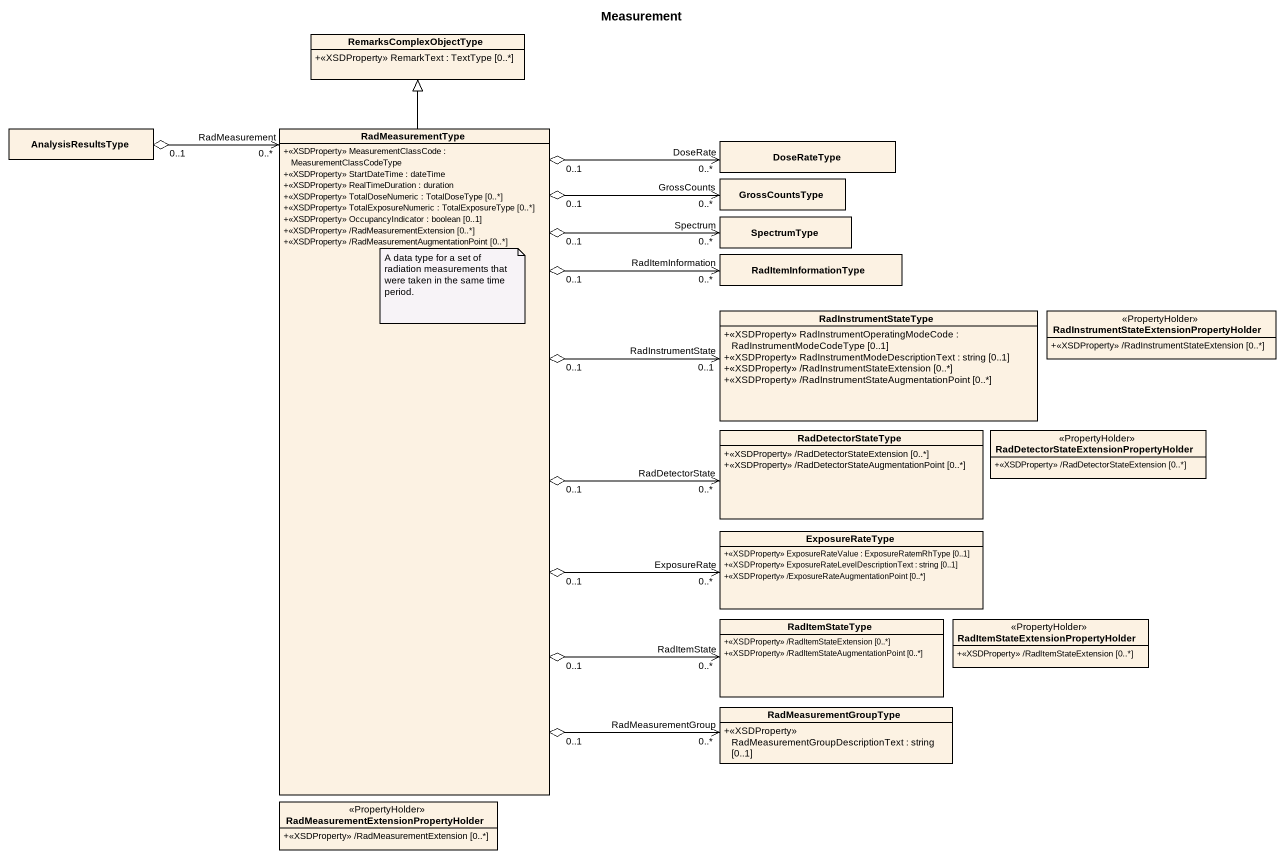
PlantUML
@startuml
title Measurement
hide circle
hide empty members
skinparam classAttributeIconSize 0
class RemarksComplexObjectType {
  +<<XSDProperty>> RemarkText : TextType [0..*]
}
class AnalysisResultsType
class RadMeasurementType {
  +<<XSDProperty>> MeasurementClassCode : MeasurementClassCodeType
  +<<XSDProperty>> StartDateTime : dateTime
  +<<XSDProperty>> RealTimeDuration : duration
  +<<XSDProperty>> TotalDoseNumeric : TotalDoseType [0..*]
  +<<XSDProperty>> TotalExposureNumeric : TotalExposureType [0..*]
  +<<XSDProperty>> OccupancyIndicator : boolean [0..1]
  +<<XSDProperty>> /RadMeasurementExtension [0..*]
  +<<XSDProperty>> /RadMeasurementAugmentationPoint [0..*]
}
class DoseRateType
class SpectrumType
class GrossCountsType
class RadItemInformationType
class RadInstrumentStateType {
  +<<XSDProperty>> RadInstrumentOperatingModeCode : RadInstrumentModeCodeType [0..1]
  +<<XSDProperty>> RadInstrumentModeDescriptionText : string [0..1]
  +<<XSDProperty>> /RadInstrumentStateExtension [0..*]
  +<<XSDProperty>> /RadInstrumentStateAugmentationPoint [0..*]
}
class "RadInstrumentStateExtensionPropertyHolder" as RadInstrumentStateExtensionP <<PropertyHolder>> {
  +<<XSDProperty>> /RadInstrumentStateExtension [0..*]
}
class RadDetectorStateType {
  +<<XSDProperty>> /RadDetectorStateExtension [0..*]
  +<<XSDProperty>> /RadDetectorStateAugmentationPoint [0..*]
}
class "RadDetectorStateExtensionPropertyHolder" as RadDetectorStateExtensionPro <<PropertyHolder>> {
  +<<XSDProperty>> /RadDetectorStateExtension [0..*]
}
class ExposureRateType {
  +<<XSDProperty>> ExposureRateValue : ExposureRatemRhType [0..1]
  +<<XSDProperty>> ExposureRateLevelDescriptionText : string [0..1]
  +<<XSDProperty>> /ExposureRateAugmentationPoint [0..*]
}
class RadItemStateType {
  +<<XSDProperty>> /RadItemStateExtension [0..*]
  +<<XSDProperty>> /RadItemStateAugmentationPoint [0..*]
}
class "RadItemStateExtensionPropertyHolder" as RadItemStateExtensionPropert <<PropertyHolder>> {
  +<<XSDProperty>> /RadItemStateExtension [0..*]
}
class RadMeasurementGroupType {
  +<<XSDProperty>> RadMeasurementGroupDescriptionText : string [0..1]
}
class "RadMeasurementExtensionPropertyHolder" as RadMeasurementExtensionPrope <<PropertyHolder>> {
  +<<XSDProperty>> /RadMeasurementExtension [0..*]
}
AnalysisResultsType "0..1" o--> "RadMeasurement\n0..*" RadMeasurementType
RadMeasurementType -up-|> RemarksComplexObjectType
RadMeasurementType "0..1" o-up-> "DoseRate\n0..*" DoseRateType
RadMeasurementType "0..1" o-up-> "Spectrum\n0..*" SpectrumType
RadMeasurementType "0..1" o-up-> "GrossCounts\n0..*" GrossCountsType
RadMeasurementType "0..1" o-right-> "RadItemInformation\n0..*" RadItemInformationType
RadMeasurementType "0..1" o-right-> "RadInstrumentState\n0..1" RadInstrumentStateType
RadMeasurementType "0..1" o-right-> "RadDetectorState\n0..*" RadDetectorStateType
RadMeasurementType "0..1" o-right-> "ExposureRate\n0..*" ExposureRateType
RadMeasurementType "0..1" o-right-> "RadItemState\n0..*" RadItemStateType
RadMeasurementType "0..1" o--> "RadMeasurementGroup\n0..*" RadMeasurementGroupType
note top of RadMeasurementType : A data type for a set of radiation measurements that were taken in the same time period.
@enduml
